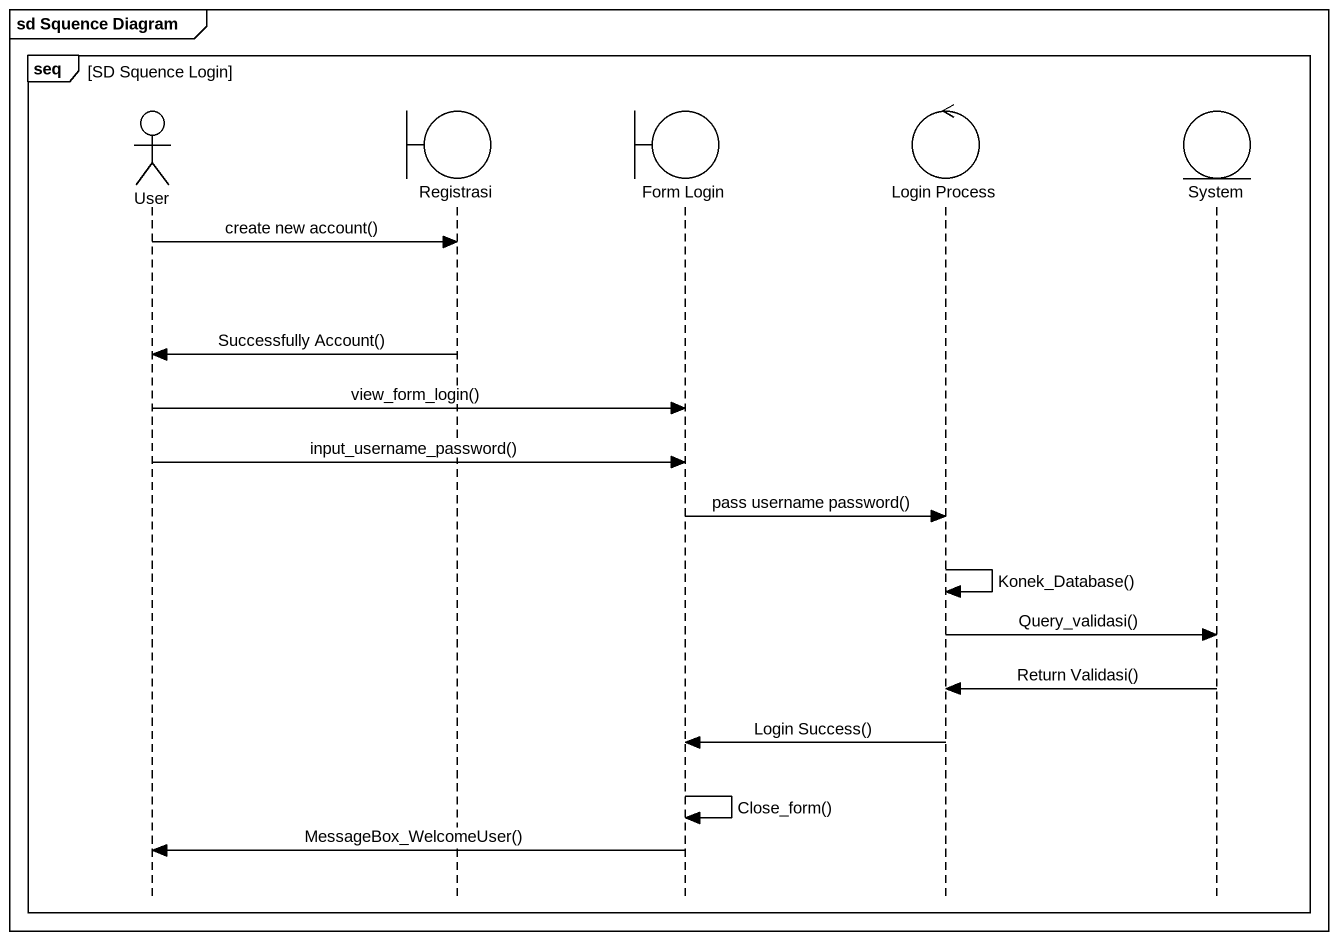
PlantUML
@startuml
mainframe sd Squence Diagram
hide footbox
actor User
boundary Registrasi
boundary "Form Login" as Form_Login
control "Login Process" as Login_Process
entity System

group seq [SD Squence Login]
  User -> Registrasi : create new account()
  Registrasi -> User : Successfully Account()
  User -> Form_Login : view_form_login()
  User -> Form_Login : input_username_password()
  Form_Login -> Login_Process : pass username password()
  Login_Process -> Login_Process : Konek_Database()
  Login_Process -> System : Query_validasi()
  System -> Login_Process : Return Validasi()
  Login_Process -> Form_Login : Login Success()
  Form_Login -> Form_Login : Close_form()
  Form_Login -> User : MessageBox_WelcomeUser()
end
@enduml
